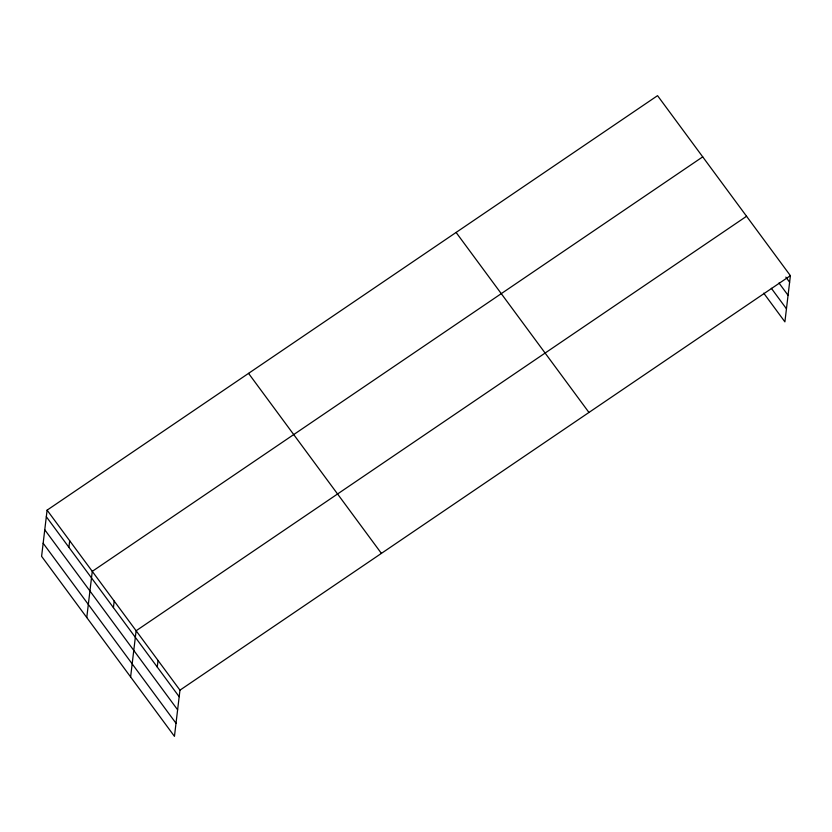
<?xml version="1.0" encoding="UTF-8"?>
<svg xmlns="http://www.w3.org/2000/svg" width="832" height="832" viewBox="0 0 832 832"><rect width="100%" height="100%" fill="white"/><g stroke="black" fill="none" stroke-linecap="round" stroke-linejoin="round"><path stroke-width="1.25" d="M47.102 510.151L41.6 556.327L174.45 736.341L179.962 690.165L47.102 510.151L657.55 95.659L790.4 275.673L784.898 321.849L763.734 293.166M68.91 547.321L69.69 540.758M86.767 617.531L92.279 571.355L702.718 156.863M113.412 607.62L114.192 601.058M130.614 676.936L136.115 630.76L746.564 216.268M157.258 667.025L158.038 660.462M179.962 690.165L790.4 275.673M785.834 277.108L789.62 282.235M778.991 283.015L788.06 295.308M771.337 288.288L786.448 308.776M456.102 232.44L588.952 412.454M248.55 373.37L381.399 553.384M46.322 516.714L179.171 696.727M44.762 529.786L177.611 709.8M43.16 543.254L176.01 723.268"/></g></svg>
